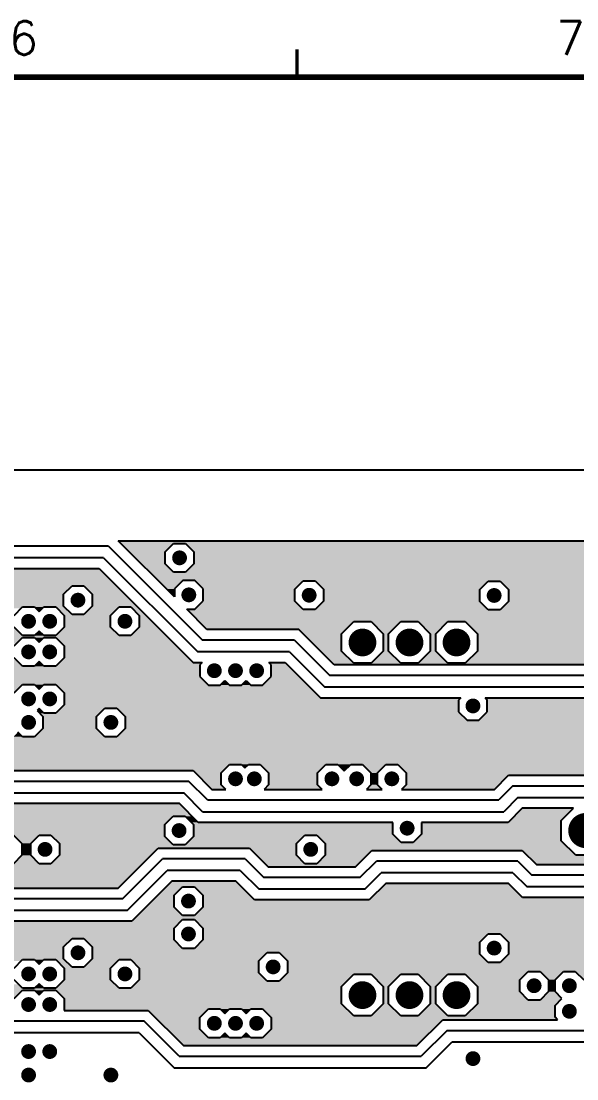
# Model space of a CAD drawing. Extents: x 295 to 953, y 10 to 290.
# Drawn here: x 759.9 to 809.4, y 195.7 to 290 of the extents above; entities that cross this region are included whole.
import ezdxf
from ezdxf.enums import TextEntityAlignment as Align

# ---------------------------------------------------------------- set-up
doc = ezdxf.new("R2010")
doc.units = 0
doc.header["$LTSCALE"] = 5
doc.header["$MEASUREMENT"] = 0
doc.layers.get('0').update_dxf_attribs({"linetype": 'CONTINUOUS', "lineweight": 25})
for name, color, linetype in [('L3-INT2_GBR', 2, 'CONTINUOUS'), ('문자', 4, 'CONTINUOUS'), ('테두리', 3, 'CONTINUOUS')]:
    doc.layers.add(name, color=color, linetype=linetype)
doc.styles.get("Standard").update_dxf_attribs({"font": 'simplex.shx'})

# ---------------------------------------------------------------- blocks, each defined once
blk = doc.blocks.new('C')
at = {"layer": '테두리'}
for points, const_width in [([(307.5, 287.5), (307.5, 285)], 0.3), ([(15, 285), (15, 15), (405, 15), (405, 285), (15, 285)], 0.5)]:
    blk.add_lwpolyline(points, dxfattribs=dict(at, const_width=const_width))
at = {"layer": '문자'}
for s, p in [('6', (283.125, 288.5)), ('7', (331.875, 288.5))]:
    blk.add_text(s, height=3, dxfattribs=at).set_placement(p, align=Align.MIDDLE)

msp = doc.modelspace()

# ---------------------------------------------------------------- linework, layer by layer
at = {"color": 7}
for points, const_width in [([(774.345, 242.162, -1), (773.685, 242.162, -1)], 0.66), ([(775.17, 238.863, -1), (774.51, 238.863, -1)], 0.66), ([(785.895, 238.829, -1), (785.235, 238.829, -1)], 0.66), ([(802.38, 238.81, -1), (801.72, 238.81, -1)], 0.66), ([(765.29, 238.391, -1), (764.63, 238.391, -1)], 0.66), ([(760.889, 236.505, -1), (760.229, 236.505, -1)], 0.66), ([(762.775, 236.505, -1), (762.115, 236.505, -1)], 0.66), ([(769.481, 236.505, -1), (768.821, 236.505, -1)], 0.66), ([(790.934, 234.619, -1), (789.697, 234.619, -1)], 1.238), ([(795.125, 234.619, -1), (793.888, 234.619, -1)], 1.238), ([(799.316, 234.619, -1), (798.079, 234.619, -1)], 1.238), ([(760.889, 233.78, -1), (760.229, 233.78, -1)], 0.66), ([(762.775, 233.78, -1), (762.115, 233.78, -1)], 0.66), ([(777.444, 232.104, -1), (776.784, 232.104, -1)], 0.66), ([(779.33, 232.104, -1), (778.67, 232.104, -1)], 0.66), ([(781.216, 232.104, -1), (780.556, 232.104, -1)], 0.66), ([(760.889, 229.589, -1), (760.229, 229.589, -1)], 0.66), ([(762.775, 229.589, -1), (762.115, 229.589, -1)], 0.66), ([(800.494, 228.961, -1), (799.834, 228.961, -1)], 0.66), ([(760.889, 227.494, -1), (760.229, 227.494, -1)], 0.66), ([(768.224, 227.494, -1), (767.564, 227.494, -1)], 0.66), ([(779.33, 222.465, -1), (778.67, 222.465, -1)], 0.66), ([(781.006, 222.465, -1), (780.346, 222.465, -1)], 0.66), ([(787.921, 222.465, -1), (787.261, 222.465, -1)], 0.66), ([(790.126, 222.465, -1), (789.466, 222.465, -1)], 0.66), ([(793.261, 222.465, -1), (792.601, 222.465, -1)], 0.66), ([(794.627, 218.064, -1), (793.967, 218.064, -1)], 0.66), ([(811.006, 217.855, -1), (809.439, 217.855, -1)], 1.567), ([(774.301, 217.855, -1), (773.641, 217.855, -1)], 0.66), ([(762.356, 216.178, -1), (761.696, 216.178, -1)], 0.66), ([(786.035, 216.178, -1), (785.375, 216.178, -1)], 0.66), ([(775.139, 211.568, -1), (774.479, 211.568, -1)], 0.66), ([(775.139, 208.635, -1), (774.479, 208.635, -1)], 0.66), ([(765.29, 206.958, -1), (764.63, 206.958, -1)], 0.66), ([(802.38, 207.377, -1), (801.72, 207.377, -1)], 0.66), ([(760.889, 205.072, -1), (760.229, 205.072, -1)], 0.66), ([(762.775, 205.072, -1), (762.115, 205.072, -1)], 0.66), ([(769.481, 205.072, -1), (768.821, 205.072, -1)], 0.66), ([(782.683, 205.701, -1), (782.023, 205.701, -1)], 0.66), ([(805.943, 204.024, -1), (805.283, 204.024, -1)], 0.66), ([(809.086, 204.024, -1), (808.426, 204.024, -1)], 0.66), ([(790.934, 203.186, -1), (789.697, 203.186, -1)], 1.238), ([(795.125, 203.186, -1), (793.888, 203.186, -1)], 1.238), ([(799.316, 203.186, -1), (798.079, 203.186, -1)], 1.238), ([(760.889, 202.348, -1), (760.229, 202.348, -1)], 0.66), ([(762.775, 202.348, -1), (762.115, 202.348, -1)], 0.66), ([(809.086, 201.742, -1), (808.426, 201.742, -1)], 0.66), ([(777.444, 200.672, -1), (776.784, 200.672, -1)], 0.66), ([(779.33, 200.672, -1), (778.67, 200.672, -1)], 0.66), ([(781.216, 200.672, -1), (780.556, 200.672, -1)], 0.66), ([(760.889, 198.157, -1), (760.229, 198.157, -1)], 0.66), ([(762.775, 198.157, -1), (762.115, 198.157, -1)], 0.66), ([(800.494, 197.528, -1), (799.834, 197.528, -1)], 0.66), ([(760.889, 196.061, -1), (760.229, 196.061, -1)], 0.66), ([(768.224, 196.061, -1), (767.564, 196.061, -1)], 0.66)]:
    msp.add_lwpolyline(points, format="xyb", close=True, dxfattribs=dict(at, const_width=const_width))
at = {"layer": 'L3-INT2_GBR', "color": 7}
for p, q in [((508.778, 250), (868.478, 250)), ((768.547, 243.689), (853.916, 243.689)), ((773.561, 238.674), (768.547, 243.689)), ((772.736, 242.692), (773.485, 243.441)), ((773.485, 243.441), (774.545, 243.441)), ((774.545, 243.441), (775.294, 242.692)), ((767.684, 243.21), (747.567, 243.21)), ((767.684, 243.21), (776.066, 234.828)), ((772.736, 241.633), (772.736, 242.692)), ((775.294, 242.692), (775.294, 241.633)), ((767.248, 242.162), (748.196, 242.162)), ((767.248, 242.162), (775.63, 233.78)), ((773.485, 240.884), (772.736, 241.633)), ((775.294, 241.633), (774.545, 240.884)), ((748.589, 241.214), (766.856, 241.214)), ((766.856, 241.214), (775.238, 232.832)), ((774.545, 240.884), (773.485, 240.884)), ((763.681, 238.92), (764.43, 239.669)), ((764.43, 239.669), (765.489, 239.669)), ((765.489, 239.669), (766.239, 238.92)), ((774.31, 240.141), (773.561, 239.392)), ((775.37, 240.141), (774.31, 240.141)), ((776.119, 239.392), (775.37, 240.141)), ((784.286, 239.359), (785.035, 240.108)), ((785.035, 240.108), (786.095, 240.108)), ((786.095, 240.108), (786.844, 239.359)), ((800.771, 239.339), (801.521, 240.088)), ((801.521, 240.088), (802.58, 240.088)), ((802.58, 240.088), (803.329, 239.339)), ((763.681, 237.861), (763.681, 238.92)), ((766.239, 238.92), (766.239, 237.861)), ((773.561, 239.392), (773.561, 238.674)), ((776.119, 238.333), (776.119, 239.392)), ((784.286, 238.3), (784.286, 239.359)), ((786.844, 239.359), (786.844, 238.3)), ((800.771, 238.28), (800.771, 239.339)), ((803.329, 239.339), (803.329, 238.28)), ((759.281, 237.034), (760.03, 237.783)), ((760.03, 237.783), (761.089, 237.783)), ((761.089, 237.783), (761.501, 237.371)), ((761.501, 237.371), (761.916, 237.783)), ((761.916, 237.783), (762.975, 237.783)), ((762.975, 237.783), (763.724, 237.034)), ((764.43, 237.112), (763.681, 237.861)), ((766.239, 237.861), (765.489, 237.112)), ((767.872, 237.034), (768.621, 237.783)), ((768.621, 237.783), (769.68, 237.783)), ((769.68, 237.783), (770.43, 237.034)), ((774.652, 237.584), (775.37, 237.584)), ((776.459, 235.777), (774.652, 237.584)), ((775.37, 237.584), (776.119, 238.333)), ((785.035, 237.551), (784.286, 238.3)), ((786.844, 238.3), (786.095, 237.551)), ((801.521, 237.531), (800.771, 238.28)), ((803.329, 238.28), (802.58, 237.531)), ((763.724, 237.034), (763.724, 235.975)), ((765.489, 237.112), (764.43, 237.112)), ((767.872, 235.975), (767.872, 237.034)), ((770.43, 237.034), (770.43, 235.975)), ((786.095, 237.551), (785.035, 237.551)), ((802.58, 237.531), (801.521, 237.531)), ((760.03, 235.226), (759.281, 235.975)), ((763.724, 235.975), (762.975, 235.226)), ((768.621, 235.226), (767.872, 235.975)), ((770.43, 235.975), (769.68, 235.226)), ((784.648, 235.777), (776.459, 235.777)), ((787.791, 232.634), (784.648, 235.777)), ((788.459, 235.388), (789.546, 236.475)), ((789.546, 236.475), (791.084, 236.475)), ((791.084, 236.475), (792.172, 235.388)), ((792.65, 235.388), (793.737, 236.475)), ((793.737, 236.475), (795.275, 236.475)), ((795.275, 236.475), (796.363, 235.388)), ((796.841, 235.388), (797.928, 236.475)), ((797.928, 236.475), (799.466, 236.475)), ((799.466, 236.475), (800.554, 235.388)), ((759.281, 234.31), (760.03, 235.059)), ((761.089, 235.226), (760.03, 235.226)), ((760.03, 235.059), (761.089, 235.059)), ((761.501, 235.638), (761.089, 235.226)), ((761.089, 235.059), (761.501, 234.647)), ((761.916, 235.226), (761.501, 235.638)), ((761.501, 234.647), (761.916, 235.059)), ((762.975, 235.226), (761.916, 235.226)), ((761.916, 235.059), (762.975, 235.059)), ((762.975, 235.059), (763.724, 234.31)), ((769.68, 235.226), (768.621, 235.226)), ((784.255, 234.828), (776.066, 234.828)), ((784.255, 234.828), (787.398, 231.685)), ((788.459, 233.85), (788.459, 235.388)), ((792.172, 235.388), (792.172, 233.85)), ((792.65, 233.85), (792.65, 235.388)), ((796.363, 235.388), (796.363, 233.85)), ((796.841, 233.85), (796.841, 235.388)), ((800.554, 235.388), (800.554, 233.85)), ((763.724, 234.31), (763.724, 233.251)), ((789.546, 232.762), (788.459, 233.85)), ((792.172, 233.85), (791.084, 232.762)), ((793.737, 232.762), (792.65, 233.85)), ((796.363, 233.85), (795.275, 232.762)), ((797.928, 232.762), (796.841, 233.85)), ((800.554, 233.85), (799.466, 232.762)), ((760.03, 232.502), (759.281, 233.251)), ((761.501, 232.914), (761.089, 232.502)), ((761.916, 232.502), (761.501, 232.914)), ((763.724, 233.251), (762.975, 232.502)), ((783.819, 233.78), (775.63, 233.78)), ((783.819, 233.78), (786.963, 230.637)), ((761.089, 232.502), (760.03, 232.502)), ((762.975, 232.502), (761.916, 232.502)), ((775.238, 232.832), (776.033, 232.832)), ((776.033, 232.832), (775.835, 232.634)), ((775.835, 232.634), (775.835, 231.574)), ((781.966, 232.832), (783.427, 232.832)), ((782.164, 232.634), (781.966, 232.832)), ((782.164, 231.574), (782.164, 232.634)), ((783.427, 232.832), (786.57, 229.689)), ((830.318, 232.634), (787.791, 232.634)), ((791.084, 232.762), (789.546, 232.762)), ((795.275, 232.762), (793.737, 232.762)), ((799.466, 232.762), (797.928, 232.762)), ((775.835, 231.574), (776.584, 230.825)), ((777.643, 230.825), (778.056, 231.238)), ((778.056, 231.238), (778.47, 230.825)), ((779.529, 230.825), (779.942, 231.238)), ((779.942, 231.238), (780.356, 230.825)), ((781.415, 230.825), (782.164, 231.574)), ((830.968, 231.685), (787.398, 231.685)), ((759.281, 230.119), (760.03, 230.868)), ((760.03, 230.868), (761.089, 230.868)), ((761.089, 230.868), (761.501, 230.456)), ((761.501, 230.456), (761.916, 230.868)), ((761.916, 230.868), (762.975, 230.868)), ((762.975, 230.868), (763.724, 230.119)), ((763.724, 230.119), (763.724, 229.06)), ((776.584, 230.825), (777.643, 230.825)), ((778.47, 230.825), (779.529, 230.825)), ((780.356, 230.825), (781.415, 230.825)), ((831.178, 230.637), (786.963, 230.637)), ((786.57, 229.689), (799.084, 229.689)), ((799.084, 229.689), (798.886, 229.49)), ((798.886, 229.49), (798.886, 228.431)), ((801.245, 229.689), (830.318, 229.689)), ((801.443, 229.49), (801.245, 229.689)), ((801.443, 228.431), (801.443, 229.49)), ((761.501, 228.723), (761.32, 228.542)), ((761.32, 228.542), (761.838, 228.024)), ((761.916, 228.311), (761.501, 228.723)), ((762.975, 228.311), (761.916, 228.311)), ((763.724, 229.06), (762.975, 228.311)), ((766.615, 228.024), (767.364, 228.773)), ((767.364, 228.773), (768.423, 228.773)), ((768.423, 228.773), (769.172, 228.024)), ((798.886, 228.431), (799.635, 227.682)), ((800.694, 227.682), (801.443, 228.431)), ((761.838, 228.024), (761.838, 226.964)), ((766.615, 226.964), (766.615, 228.024)), ((769.172, 228.024), (769.172, 226.964)), ((799.635, 227.682), (800.694, 227.682)), ((760.03, 226.215), (759.616, 226.628)), ((761.838, 226.964), (761.089, 226.215)), ((767.364, 226.215), (766.615, 226.964)), ((769.172, 226.964), (768.423, 226.215)), ((761.089, 226.215), (760.03, 226.215)), ((768.423, 226.215), (767.364, 226.215)), ((777.721, 222.994), (778.47, 223.744)), ((778.47, 223.744), (779.529, 223.744)), ((779.529, 223.744), (779.838, 223.435)), ((779.838, 223.435), (780.146, 223.744)), ((780.146, 223.744), (781.206, 223.744)), ((781.206, 223.744), (781.955, 222.994)), ((786.313, 222.994), (787.062, 223.744)), ((787.062, 223.744), (788.121, 223.744)), ((788.121, 223.744), (788.693, 223.171)), ((788.693, 223.171), (789.266, 223.744)), ((789.266, 223.744), (790.325, 223.744)), ((790.325, 223.744), (791.074, 222.994)), ((791.652, 222.994), (792.401, 223.744)), ((792.401, 223.744), (793.46, 223.744)), ((793.46, 223.744), (794.209, 222.994)), ((733.714, 223.204), (775.218, 223.204)), ((775.218, 223.204), (776.894, 221.528)), ((777.721, 221.935), (777.721, 222.994)), ((781.955, 222.994), (781.955, 221.935)), ((786.313, 221.935), (786.313, 222.994)), ((791.074, 222.994), (791.074, 221.935)), ((791.652, 221.935), (791.652, 222.994)), ((794.209, 222.994), (794.209, 221.935)), ((802.077, 221.528), (803.334, 222.785)), ((803.334, 222.785), (823.403, 222.785)), ((727.467, 222.255), (774.825, 222.255)), ((776.502, 220.579), (774.825, 222.255)), ((778.129, 221.528), (777.721, 221.935)), ((781.955, 221.935), (781.547, 221.528)), ((786.72, 221.528), (786.313, 221.935)), ((791.074, 221.935), (790.667, 221.528)), ((792.059, 221.528), (791.652, 221.935)), ((794.209, 221.935), (793.802, 221.528)), ((803.727, 221.836), (802.469, 220.579)), ((803.727, 221.836), (824.263, 221.836)), ((727.031, 221.208), (774.39, 221.208)), ((776.066, 219.531), (774.39, 221.208)), ((776.894, 221.528), (778.129, 221.528)), ((781.547, 221.528), (786.72, 221.528)), ((790.667, 221.528), (792.059, 221.528)), ((793.802, 221.528), (802.077, 221.528)), ((804.162, 220.788), (802.905, 219.531)), ((804.162, 220.788), (824.053, 220.788)), ((773.997, 220.259), (757.018, 220.259)), ((775.673, 218.582), (773.997, 220.259)), ((776.502, 220.579), (802.469, 220.579)), ((804.555, 219.84), (803.298, 218.582)), ((809.116, 219.84), (804.555, 219.84)), ((808.036, 218.761), (809.116, 219.84)), ((772.692, 218.384), (773.441, 219.133)), ((773.441, 219.133), (774.5, 219.133)), ((774.5, 219.133), (775.249, 218.384)), ((776.066, 219.531), (802.905, 219.531)), ((808.036, 216.949), (808.036, 218.761)), ((772.692, 217.325), (772.692, 218.384)), ((775.249, 218.384), (775.249, 217.325)), ((793.018, 218.582), (775.673, 218.582)), ((793.018, 217.535), (793.018, 218.582)), ((795.576, 218.582), (795.576, 217.535)), ((803.298, 218.582), (795.576, 218.582)), ((759.203, 217.457), (759.952, 216.708)), ((760.747, 216.708), (761.496, 217.457)), ((761.496, 217.457), (762.556, 217.457)), ((762.556, 217.457), (763.305, 216.708)), ((773.441, 216.576), (772.692, 217.325)), ((775.249, 217.325), (774.5, 216.576)), ((784.427, 216.708), (785.176, 217.457)), ((785.176, 217.457), (786.235, 217.457)), ((786.235, 217.457), (786.984, 216.708)), ((793.767, 216.786), (793.018, 217.535)), ((795.576, 217.535), (794.826, 216.786)), ((809.317, 215.668), (808.036, 216.949)), ((759.952, 216.708), (759.952, 215.649)), ((760.747, 215.649), (760.747, 216.708)), ((763.305, 216.708), (763.305, 215.649)), ((768.532, 212.726), (772.094, 216.289)), ((772.094, 216.289), (780.247, 216.289)), ((774.5, 216.576), (773.441, 216.576)), ((780.247, 216.289), (781.924, 214.612)), ((784.427, 215.649), (784.427, 216.708)), ((786.984, 216.708), (786.984, 215.649)), ((789.697, 214.612), (791.164, 216.079)), ((791.164, 216.079), (804.555, 216.079)), ((794.826, 216.786), (793.767, 216.786)), ((804.555, 216.079), (805.812, 214.822)), ((759.952, 215.649), (759.203, 214.9)), ((761.496, 214.9), (760.747, 215.649)), ((763.305, 215.649), (762.556, 214.9)), ((768.925, 211.778), (772.487, 215.34)), ((779.854, 215.34), (772.487, 215.34)), ((779.854, 215.34), (781.531, 213.664)), ((785.176, 214.9), (784.427, 215.649)), ((786.984, 215.649), (786.235, 214.9)), ((790.089, 213.664), (791.556, 215.131)), ((804.162, 215.131), (791.556, 215.131)), ((804.162, 215.131), (805.42, 213.873)), ((811.129, 215.668), (809.317, 215.668)), ((762.556, 214.9), (761.496, 214.9)), ((769.36, 210.73), (772.923, 214.292)), ((779.419, 214.292), (772.923, 214.292)), ((779.419, 214.292), (781.095, 212.616)), ((781.924, 214.612), (789.697, 214.612)), ((786.235, 214.9), (785.176, 214.9)), ((790.525, 212.616), (791.992, 214.083)), ((803.727, 214.083), (791.992, 214.083)), ((803.727, 214.083), (804.984, 212.825)), ((805.812, 214.822), (837.233, 214.822)), ((773.315, 213.344), (769.753, 209.781)), ((779.026, 213.344), (773.315, 213.344)), ((780.702, 211.667), (779.026, 213.344)), ((790.089, 213.664), (781.531, 213.664)), ((792.385, 213.134), (790.918, 211.667)), ((803.334, 213.134), (792.385, 213.134)), ((804.591, 211.877), (803.334, 213.134)), ((837.883, 213.873), (805.42, 213.873)), ((740.045, 212.726), (768.532, 212.726)), ((773.53, 212.098), (774.279, 212.847)), ((774.279, 212.847), (775.338, 212.847)), ((775.338, 212.847), (776.087, 212.098)), ((790.525, 212.616), (781.095, 212.616)), ((837.883, 212.825), (804.984, 212.825)), ((768.925, 211.778), (707.317, 211.778)), ((773.53, 211.039), (773.53, 212.098)), ((776.087, 212.098), (776.087, 211.039)), ((790.918, 211.667), (780.702, 211.667)), ((837.233, 211.877), (804.591, 211.877)), ((769.36, 210.73), (707.753, 210.73)), ((774.279, 210.289), (773.53, 211.039)), ((775.338, 210.289), (774.279, 210.289)), ((776.087, 211.039), (775.338, 210.289)), ((769.753, 209.781), (708.145, 209.781)), ((773.53, 209.164), (774.279, 209.913)), ((774.279, 209.913), (775.338, 209.913)), ((775.338, 209.913), (776.087, 209.164)), ((773.53, 208.105), (773.53, 209.164)), ((776.087, 209.164), (776.087, 208.105)), ((800.771, 207.907), (801.521, 208.656)), ((801.521, 208.656), (802.58, 208.656)), ((802.58, 208.656), (803.329, 207.907)), ((763.681, 207.488), (764.43, 208.237)), ((763.681, 206.428), (763.681, 207.488)), ((764.43, 208.237), (765.489, 208.237)), ((765.489, 208.237), (766.239, 207.488)), ((766.239, 207.488), (766.239, 206.428)), ((774.279, 207.356), (773.53, 208.105)), ((776.087, 208.105), (775.338, 207.356)), ((800.771, 206.848), (800.771, 207.907)), ((803.329, 207.907), (803.329, 206.848)), ((775.338, 207.356), (774.279, 207.356)), ((781.074, 206.23), (781.823, 206.98)), ((781.823, 206.98), (782.882, 206.98)), ((782.882, 206.98), (783.631, 206.23)), ((801.521, 206.098), (800.771, 206.848)), ((803.329, 206.848), (802.58, 206.098)), ((759.281, 205.602), (760.03, 206.351)), ((760.03, 206.351), (761.089, 206.351)), ((761.089, 206.351), (761.501, 205.938)), ((761.501, 205.938), (761.916, 206.351)), ((761.916, 206.351), (762.975, 206.351)), ((762.975, 206.351), (763.724, 205.602)), ((764.43, 205.679), (763.681, 206.428)), ((763.724, 205.602), (763.724, 204.542)), ((765.489, 205.679), (764.43, 205.679)), ((766.239, 206.428), (765.489, 205.679)), ((767.872, 205.602), (768.621, 206.351)), ((767.872, 204.542), (767.872, 205.602)), ((768.621, 206.351), (769.68, 206.351)), ((769.68, 206.351), (770.43, 205.602)), ((770.43, 205.602), (770.43, 204.542)), ((781.074, 205.171), (781.074, 206.23)), ((783.631, 206.23), (783.631, 205.171)), ((802.58, 206.098), (801.521, 206.098)), ((781.823, 204.422), (781.074, 205.171)), ((783.631, 205.171), (782.882, 204.422)), ((788.459, 203.955), (789.546, 205.042)), ((789.546, 205.042), (791.084, 205.042)), ((791.084, 205.042), (792.172, 203.955)), ((792.65, 203.955), (793.737, 205.042)), ((793.737, 205.042), (795.275, 205.042)), ((795.275, 205.042), (796.363, 203.955)), ((796.841, 203.955), (797.928, 205.042)), ((797.928, 205.042), (799.466, 205.042)), ((799.466, 205.042), (800.554, 203.955)), ((804.334, 204.554), (805.083, 205.303)), ((805.083, 205.303), (806.142, 205.303)), ((806.142, 205.303), (806.891, 204.554)), ((807.477, 204.554), (808.226, 205.303)), ((808.226, 205.303), (809.285, 205.303)), ((809.285, 205.303), (810.035, 204.554)), ((760.03, 203.793), (759.281, 204.542)), ((761.089, 203.793), (760.03, 203.793)), ((761.501, 204.206), (761.089, 203.793)), ((761.916, 203.793), (761.501, 204.206)), ((762.975, 203.793), (761.916, 203.793)), ((763.724, 204.542), (762.975, 203.793)), ((768.621, 203.793), (767.872, 204.542)), ((769.68, 203.793), (768.621, 203.793)), ((770.43, 204.542), (769.68, 203.793)), ((782.882, 204.422), (781.823, 204.422)), ((788.459, 202.417), (788.459, 203.955)), ((792.172, 203.955), (792.172, 202.417)), ((792.65, 202.417), (792.65, 203.955)), ((796.363, 203.955), (796.363, 202.417)), ((796.841, 202.417), (796.841, 203.955)), ((800.554, 203.955), (800.554, 202.417)), ((804.334, 203.495), (804.334, 204.554)), ((806.891, 204.554), (806.891, 203.495)), ((807.477, 203.495), (807.477, 204.554)), ((759.281, 202.878), (760.03, 203.627)), ((760.03, 203.627), (761.089, 203.627)), ((761.089, 203.627), (761.501, 203.214)), ((761.501, 203.214), (761.916, 203.627)), ((761.916, 203.627), (762.975, 203.627)), ((762.975, 203.627), (763.724, 202.878)), ((763.724, 202.878), (763.724, 201.83)), ((805.083, 202.746), (804.334, 203.495)), ((806.142, 202.746), (805.083, 202.746)), ((806.891, 203.495), (806.142, 202.746)), ((808.088, 202.884), (807.477, 203.495)), ((807.477, 202.272), (808.088, 202.884)), ((763.724, 201.83), (771.22, 201.83)), ((771.22, 201.83), (774.363, 198.687)), ((775.835, 201.201), (776.584, 201.95)), ((776.584, 201.95), (777.643, 201.95)), ((777.643, 201.95), (778.056, 201.538)), ((778.056, 201.538), (778.47, 201.95)), ((778.47, 201.95), (779.529, 201.95)), ((779.529, 201.95), (779.942, 201.538)), ((779.942, 201.538), (780.356, 201.95)), ((780.356, 201.95), (781.415, 201.95)), ((781.415, 201.95), (782.164, 201.201)), ((789.546, 201.33), (788.459, 202.417)), ((792.172, 202.417), (791.084, 201.33)), ((793.737, 201.33), (792.65, 202.417)), ((796.363, 202.417), (795.275, 201.33)), ((797.928, 201.33), (796.841, 202.417)), ((800.554, 202.417), (799.466, 201.33)), ((807.477, 201.213), (807.477, 202.272)), ((756.578, 200.881), (770.827, 200.881)), ((773.971, 197.738), (770.827, 200.881)), ((775.835, 200.142), (775.835, 201.201)), ((782.164, 201.201), (782.164, 200.142)), ((791.084, 201.33), (789.546, 201.33)), ((795.275, 201.33), (793.737, 201.33)), ((795.161, 198.687), (797.467, 200.992)), ((797.467, 200.992), (807.698, 200.992)), ((799.466, 201.33), (797.928, 201.33)), ((807.698, 200.992), (807.477, 201.213)), ((776.584, 199.393), (775.835, 200.142)), ((782.164, 200.142), (781.415, 199.393)), ((797.859, 200.043), (795.554, 197.738)), ((797.859, 200.043), (839.718, 200.043)), ((770.408, 199.833), (756.159, 199.833)), ((770.408, 199.833), (773.551, 196.69)), ((777.643, 199.393), (776.584, 199.393)), ((778.056, 199.805), (777.643, 199.393)), ((778.47, 199.393), (778.056, 199.805)), ((779.529, 199.393), (778.47, 199.393)), ((779.942, 199.805), (779.529, 199.393)), ((780.356, 199.393), (779.942, 199.805)), ((781.415, 199.393), (780.356, 199.393)), ((795.973, 196.69), (798.278, 198.995)), ((839.273, 198.995), (798.278, 198.995)), ((774.363, 198.687), (795.161, 198.687)), ((773.971, 197.738), (795.554, 197.738)), ((795.973, 196.69), (773.551, 196.69))]:
    msp.add_line(p, q, dxfattribs=at)
for points in [[(853.916, 243.441), (853.916, 243.689), (768.794, 243.441), (768.547, 243.689)], [(853.916, 243.689), (853.916, 243.689), (768.547, 243.689), (773.485, 243.689)], [(772.736, 242.692), (773.485, 243.441), (769.544, 242.692), (768.794, 243.441)], [(853.916, 243.441), (853.916, 243.441), (774.545, 243.441), (773.485, 243.441)], [(853.916, 242.692), (853.916, 243.441), (775.294, 242.692), (774.545, 243.441)], [(772.736, 241.633), (772.736, 242.692), (770.603, 241.633), (769.544, 242.692)], [(853.916, 241.633), (853.916, 242.692), (775.294, 241.633), (775.294, 242.692)], [(773.485, 240.884), (772.736, 241.633), (771.352, 240.884), (770.603, 241.633)], [(853.916, 240.884), (853.916, 241.633), (774.545, 240.884), (775.294, 241.633)], [(767.928, 240.141), (767.364, 240.706), (747.516, 240.141), (748.08, 240.706)], [(767.364, 240.706), (766.856, 241.214), (748.08, 240.706), (748.589, 241.214)], [(766.856, 241.214), (766.856, 241.214), (764.43, 241.214), (766.856, 241.214)], [(853.916, 240.141), (853.916, 240.884), (772.095, 240.141), (771.352, 240.884)], [(767.928, 240.141), (767.928, 240.141), (750.62, 240.141), (749.56, 240.141)], [(768.4, 239.669), (767.928, 240.141), (751.092, 239.669), (750.62, 240.141)], [(764.221, 239.46), (764.43, 239.669), (751.301, 239.46), (751.092, 239.669)], [(768.4, 239.669), (768.4, 239.669), (765.489, 239.669), (764.43, 239.669)], [(768.621, 239.448), (768.4, 239.669), (765.711, 239.448), (765.489, 239.669)], [(773.561, 239.392), (774.31, 240.141), (772.844, 239.392), (772.095, 240.141)], [(853.916, 240.141), (853.916, 240.141), (775.37, 240.141), (774.31, 240.141)], [(853.916, 240.108), (853.916, 240.141), (775.403, 240.108), (775.37, 240.141)], [(784.319, 239.392), (785.035, 240.108), (776.119, 239.392), (775.403, 240.108)], [(853.916, 240.108), (853.916, 240.108), (786.095, 240.108), (785.035, 240.108)], [(853.916, 240.088), (853.916, 240.108), (786.115, 240.088), (786.095, 240.108)], [(800.791, 239.359), (801.521, 240.088), (786.844, 239.359), (786.115, 240.088)], [(853.916, 240.088), (853.916, 240.088), (802.58, 240.088), (801.521, 240.088)], [(853.916, 239.339), (853.916, 240.088), (803.329, 239.339), (802.58, 240.088)], [(764.221, 239.46), (764.221, 239.46), (754.383, 239.46), (753.324, 239.46)], [(763.681, 238.92), (764.221, 239.46), (754.923, 238.92), (754.383, 239.46)], [(763.681, 238.711), (763.681, 238.92), (755.132, 238.711), (754.923, 238.92)], [(763.681, 237.861), (763.681, 238.711), (755.132, 237.861), (755.132, 238.711)], [(769.149, 238.92), (768.621, 239.448), (766.239, 238.92), (765.711, 239.448)], [(770.208, 237.861), (769.149, 238.92), (766.239, 237.861), (766.239, 238.92)], [(773.561, 238.674), (773.561, 239.392), (773.561, 238.674), (772.844, 239.392)], [(784.286, 239.359), (784.319, 239.392), (776.119, 239.359), (776.119, 239.392)], [(784.286, 238.333), (784.286, 239.359), (776.119, 238.333), (776.119, 239.359)], [(800.771, 239.339), (800.791, 239.359), (786.844, 239.339), (786.844, 239.359)], [(800.771, 238.3), (800.771, 239.339), (786.844, 238.3), (786.844, 239.339)], [(853.916, 238.28), (853.916, 239.339), (803.329, 238.28), (803.329, 239.339)], [(763.759, 237.783), (763.681, 237.861), (755.132, 237.783), (755.132, 237.861)], [(759.898, 237.651), (760.03, 237.783), (755.132, 237.651), (755.132, 237.783)], [(761.916, 237.783), (761.916, 237.783), (761.089, 237.783), (760.03, 237.783)], [(761.501, 237.371), (761.916, 237.783), (761.501, 237.371), (761.089, 237.783)], [(763.759, 237.783), (763.759, 237.783), (762.975, 237.783), (761.916, 237.783)], [(764.43, 237.112), (763.759, 237.783), (763.646, 237.112), (762.975, 237.783)], [(767.95, 237.112), (768.621, 237.783), (765.489, 237.112), (766.161, 237.783)], [(770.286, 237.783), (770.208, 237.861), (766.161, 237.783), (766.239, 237.861)], [(770.286, 237.783), (770.286, 237.783), (769.68, 237.783), (768.621, 237.783)], [(771.035, 237.034), (770.286, 237.783), (770.43, 237.034), (769.68, 237.783)], [(785.035, 237.551), (785.002, 237.584), (774.685, 237.551), (774.652, 237.584)], [(785.002, 237.584), (785.002, 237.584), (774.652, 237.584), (775.37, 237.584)], [(785.002, 237.584), (784.286, 238.3), (775.37, 237.584), (776.086, 238.3)], [(784.286, 238.3), (784.286, 238.333), (776.086, 238.3), (776.119, 238.333)], [(801.501, 237.551), (800.771, 238.28), (786.095, 237.551), (786.824, 238.28)], [(800.771, 238.28), (800.771, 238.3), (786.824, 238.28), (786.844, 238.3)], [(853.916, 237.531), (853.916, 238.28), (802.58, 237.531), (803.329, 238.28)], [(767.872, 237.034), (767.95, 237.112), (763.724, 237.034), (763.646, 237.112)], [(767.872, 235.975), (767.872, 237.034), (763.724, 235.975), (763.724, 237.034)], [(772.094, 235.975), (771.035, 237.034), (770.43, 235.975), (770.43, 237.034)], [(801.521, 237.531), (801.501, 237.551), (774.705, 237.531), (774.685, 237.551)], [(853.916, 236.475), (853.916, 237.531), (775.761, 236.475), (774.705, 237.531)], [(760.03, 235.226), (759.281, 235.975), (746.63, 235.226), (747.379, 235.975)], [(768.621, 235.226), (767.872, 235.975), (762.975, 235.226), (763.724, 235.975)], [(772.844, 235.226), (772.094, 235.975), (769.68, 235.226), (770.43, 235.975)], [(788.849, 235.777), (789.546, 236.475), (776.459, 235.777), (775.761, 236.475)], [(788.849, 235.777), (788.849, 235.777), (784.648, 235.777), (776.459, 235.777)], [(788.459, 235.388), (788.849, 235.777), (785.037, 235.388), (784.648, 235.777)], [(793.737, 236.475), (793.737, 236.475), (791.084, 236.475), (789.546, 236.475)], [(792.65, 235.388), (793.737, 236.475), (792.172, 235.388), (791.084, 236.475)], [(797.928, 236.475), (797.928, 236.475), (795.275, 236.475), (793.737, 236.475)], [(796.841, 235.388), (797.928, 236.475), (796.363, 235.388), (795.275, 236.475)], [(853.916, 236.475), (853.916, 236.475), (799.466, 236.475), (797.928, 236.475)], [(853.916, 235.388), (853.916, 236.475), (800.554, 235.388), (799.466, 236.475)], [(773.01, 235.059), (772.844, 235.226), (722.322, 235.059), (722.156, 235.226)], [(759.49, 234.52), (760.03, 235.059), (722.862, 234.52), (722.322, 235.059)], [(760.03, 235.226), (760.03, 235.226), (745.571, 235.226), (746.63, 235.226)], [(772.844, 235.226), (772.844, 235.226), (760.03, 235.226), (761.089, 235.226)], [(761.916, 235.059), (761.916, 235.059), (761.089, 235.059), (760.03, 235.059)], [(761.916, 235.226), (761.501, 235.638), (761.089, 235.226), (761.501, 235.638)], [(761.501, 234.647), (761.916, 235.059), (761.501, 234.647), (761.089, 235.059)], [(773.01, 235.059), (773.01, 235.059), (762.975, 235.059), (761.916, 235.059)], [(773.759, 234.31), (773.01, 235.059), (763.724, 234.31), (762.975, 235.059)], [(788.459, 233.85), (788.459, 235.388), (786.575, 233.85), (785.037, 235.388)], [(792.65, 233.85), (792.65, 235.388), (792.172, 233.85), (792.172, 235.388)], [(796.841, 233.85), (796.841, 235.388), (796.363, 233.85), (796.363, 235.388)], [(853.916, 233.85), (853.916, 235.388), (800.554, 233.85), (800.554, 235.388)], [(774.819, 233.251), (773.759, 234.31), (763.724, 233.251), (763.724, 234.31)], [(789.546, 232.762), (788.459, 233.85), (787.662, 232.762), (786.575, 233.85)], [(793.737, 232.762), (792.65, 233.85), (791.084, 232.762), (792.172, 233.85)], [(797.928, 232.762), (796.841, 233.85), (795.275, 232.762), (796.363, 233.85)], [(853.916, 233.592), (853.916, 233.85), (800.296, 233.592), (800.554, 233.85)], [(760.03, 232.502), (759.479, 233.053), (731.034, 232.502), (731.034, 233.053)], [(761.916, 232.502), (761.501, 232.914), (761.089, 232.502), (761.501, 232.914)], [(775.238, 232.832), (774.819, 233.251), (763.305, 232.832), (763.724, 233.251)], [(830.318, 232.843), (831.067, 233.592), (799.547, 232.843), (800.296, 233.592)], [(775.835, 232.335), (775.835, 232.502), (731.034, 232.335), (731.034, 232.502)], [(775.835, 232.335), (775.835, 232.335), (746.63, 232.335), (745.571, 232.335)], [(775.835, 231.586), (775.835, 232.335), (747.379, 231.586), (746.63, 232.335)], [(775.835, 232.502), (775.835, 232.502), (760.03, 232.502), (761.089, 232.502)], [(775.835, 232.502), (775.835, 232.634), (762.975, 232.502), (763.107, 232.634)], [(775.835, 232.634), (776.033, 232.832), (763.107, 232.634), (763.305, 232.832)], [(783.625, 232.634), (783.427, 232.832), (782.164, 232.634), (781.966, 232.832)], [(783.427, 232.832), (783.427, 232.832), (781.966, 232.832), (783.427, 232.832)], [(784.684, 231.574), (783.625, 232.634), (782.164, 231.574), (782.164, 232.634)], [(830.318, 232.634), (830.318, 232.762), (787.791, 232.634), (787.662, 232.762)], [(830.318, 232.762), (830.318, 232.843), (799.466, 232.762), (799.547, 232.843)], [(775.835, 231.574), (775.835, 231.586), (747.379, 231.574), (747.379, 231.586)], [(776.541, 230.868), (775.835, 231.574), (747.379, 230.868), (747.379, 231.574)], [(778.47, 230.825), (778.056, 231.238), (777.643, 230.825), (778.056, 231.238)], [(780.356, 230.825), (779.942, 231.238), (779.529, 230.825), (779.942, 231.238)], [(785.433, 230.825), (784.684, 231.574), (781.415, 230.825), (782.164, 231.574)], [(760.03, 230.868), (760.03, 230.868), (754.174, 230.868), (753.115, 230.868)], [(759.281, 230.119), (760.03, 230.868), (754.923, 230.119), (754.174, 230.868)], [(761.916, 230.868), (761.916, 230.868), (761.089, 230.868), (760.03, 230.868)], [(761.501, 230.456), (761.916, 230.868), (761.501, 230.456), (761.089, 230.868)], [(776.541, 230.868), (776.541, 230.868), (762.975, 230.868), (761.916, 230.868)], [(776.584, 230.825), (776.541, 230.868), (763.018, 230.825), (762.975, 230.868)], [(786.139, 230.119), (785.433, 230.825), (763.724, 230.119), (763.018, 230.825)], [(786.57, 229.689), (786.139, 230.119), (763.724, 229.689), (763.724, 230.119)], [(798.886, 229.49), (799.083, 229.689), (763.724, 229.49), (763.724, 229.689)], [(798.886, 229.06), (798.886, 229.49), (763.724, 229.06), (763.724, 229.49)], [(830.318, 229.688), (830.318, 229.689), (801.245, 229.688), (830.318, 229.689)], [(830.516, 229.49), (830.318, 229.688), (801.443, 229.49), (801.245, 229.688)], [(831.067, 228.939), (830.516, 229.49), (801.443, 228.939), (801.443, 229.49)], [(761.684, 228.542), (761.501, 228.723), (761.32, 228.542), (761.501, 228.723)], [(761.916, 228.311), (761.684, 228.542), (761.551, 228.311), (761.32, 228.542)], [(766.615, 228.024), (766.902, 228.311), (761.838, 228.024), (761.551, 228.311)], [(766.902, 228.311), (767.364, 228.773), (762.975, 228.311), (763.437, 228.773)], [(798.886, 228.773), (798.886, 229.06), (763.437, 228.773), (763.724, 229.06)], [(798.886, 228.773), (798.886, 228.773), (768.423, 228.773), (767.364, 228.773)], [(798.886, 228.431), (798.886, 228.773), (768.765, 228.431), (768.423, 228.773)], [(799.293, 228.024), (798.886, 228.431), (769.172, 228.024), (768.765, 228.431)], [(860.929, 227.682), (860.929, 228.431), (800.694, 227.682), (801.443, 228.431)], [(860.929, 228.431), (860.929, 228.939), (801.443, 228.431), (801.443, 228.939)], [(766.615, 226.964), (766.615, 228.024), (761.838, 226.964), (761.838, 228.024)], [(799.635, 227.682), (799.293, 228.024), (769.172, 227.682), (769.172, 228.024)], [(860.929, 227.131), (860.929, 227.682), (769.172, 227.131), (769.172, 227.682)], [(760.03, 226.215), (759.615, 226.628), (759.203, 226.215), (759.615, 226.628)], [(767.364, 226.215), (766.615, 226.964), (761.089, 226.215), (761.838, 226.964)], [(844.807, 226.215), (845.556, 226.964), (768.423, 226.215), (769.172, 226.964)], [(845.556, 226.964), (845.722, 227.131), (769.172, 226.964), (769.172, 227.131)], [(844.635, 224.958), (844.635, 225.707), (747.678, 224.958), (748.427, 225.707)], [(844.635, 226.044), (844.807, 226.215), (748.427, 226.044), (748.427, 226.215)], [(844.635, 225.707), (844.635, 226.044), (748.427, 225.707), (748.427, 226.044)], [(844.635, 224.671), (844.635, 224.958), (734.121, 224.671), (733.834, 224.958)], [(844.635, 224.506), (844.635, 224.671), (734.121, 224.506), (734.121, 224.671)], [(845.397, 223.744), (844.635, 224.506), (734.121, 223.744), (734.121, 224.506)], [(777.93, 223.204), (778.338, 223.612), (733.714, 223.204), (734.121, 223.612)], [(778.338, 223.612), (778.47, 223.744), (734.121, 223.612), (734.121, 223.744)], [(780.146, 223.744), (780.146, 223.744), (779.529, 223.744), (778.47, 223.744)], [(779.838, 223.435), (780.146, 223.744), (779.838, 223.435), (779.529, 223.744)], [(787.062, 223.744), (787.062, 223.744), (781.206, 223.744), (780.146, 223.744)], [(786.313, 222.994), (787.062, 223.744), (781.955, 222.994), (781.206, 223.744)], [(789.266, 223.744), (789.266, 223.744), (788.121, 223.744), (787.062, 223.744)], [(788.693, 223.171), (789.266, 223.744), (788.693, 223.171), (788.121, 223.744)], [(792.401, 223.744), (792.401, 223.744), (790.325, 223.744), (789.266, 223.744)], [(791.652, 222.994), (792.401, 223.744), (791.074, 222.994), (790.325, 223.744)], [(845.397, 223.744), (845.397, 223.744), (793.46, 223.744), (792.401, 223.744)], [(845.607, 223.534), (845.397, 223.744), (793.67, 223.534), (793.46, 223.744)], [(823.612, 222.994), (824.152, 223.534), (794.209, 222.994), (793.67, 223.534)], [(777.93, 223.204), (777.93, 223.204), (775.218, 223.204), (733.714, 223.204)], [(777.721, 222.994), (777.93, 223.204), (775.427, 222.994), (775.218, 223.204)], [(777.721, 221.935), (777.721, 222.994), (776.487, 221.935), (775.427, 222.994)], [(786.313, 221.935), (786.313, 222.994), (781.955, 221.935), (781.955, 222.994)], [(791.652, 221.935), (791.652, 222.994), (791.074, 221.935), (791.074, 222.994)], [(823.403, 222.785), (823.612, 222.994), (794.209, 222.785), (794.209, 222.994)], [(802.484, 221.935), (803.334, 222.785), (794.209, 221.935), (794.209, 222.785)], [(778.128, 221.528), (777.721, 221.935), (776.894, 221.528), (776.487, 221.935)], [(786.72, 221.528), (786.313, 221.935), (781.547, 221.528), (781.955, 221.935)], [(792.059, 221.528), (791.652, 221.935), (790.667, 221.528), (791.074, 221.935)], [(802.077, 221.528), (802.484, 221.935), (793.802, 221.528), (794.209, 221.935)], [(775.045, 219.211), (773.997, 220.259), (757.018, 219.211), (757.018, 220.259)], [(773.997, 220.259), (773.997, 220.259), (757.018, 220.259), (758.144, 220.259)], [(773.997, 220.259), (773.997, 220.259), (773.441, 220.259), (773.997, 220.259)], [(808.036, 218.761), (809.115, 219.84), (803.476, 218.761), (804.555, 219.84)], [(809.115, 219.84), (809.115, 219.84), (804.555, 219.84), (809.115, 219.84)], [(772.769, 218.462), (773.441, 219.133), (756.269, 218.462), (756.941, 219.133)], [(775.122, 219.133), (775.045, 219.211), (756.941, 219.133), (757.018, 219.211)], [(775.122, 219.133), (775.122, 219.133), (774.5, 219.133), (773.441, 219.133)], [(775.673, 218.582), (775.122, 219.133), (775.051, 218.582), (774.5, 219.133)], [(808.036, 218.582), (808.036, 218.761), (803.298, 218.582), (803.476, 218.761)], [(772.692, 218.384), (772.769, 218.462), (722.862, 218.384), (722.862, 218.462)], [(772.692, 217.744), (772.692, 218.384), (722.862, 217.744), (722.862, 218.384)], [(793.018, 218.384), (793.018, 218.582), (775.249, 218.384), (775.051, 218.582)], [(793.018, 217.535), (793.018, 218.384), (775.249, 217.535), (775.249, 218.384)], [(793.018, 218.582), (793.018, 218.582), (785.176, 218.582), (793.018, 218.582)], [(808.036, 217.535), (808.036, 218.582), (795.576, 217.535), (795.576, 218.582)], [(808.036, 218.582), (808.036, 218.582), (795.576, 218.582), (803.298, 218.582)], [(772.692, 217.457), (772.692, 217.744), (722.575, 217.457), (722.862, 217.744)], [(761.496, 217.457), (761.496, 217.457), (759.203, 217.457), (758.144, 217.457)], [(760.747, 216.708), (761.496, 217.457), (759.952, 216.708), (759.203, 217.457)], [(772.692, 217.457), (772.692, 217.457), (762.556, 217.457), (761.496, 217.457)], [(772.692, 217.325), (772.692, 217.457), (762.688, 217.325), (762.556, 217.457)], [(773.309, 216.708), (772.692, 217.325), (763.305, 216.708), (762.688, 217.325)], [(784.427, 216.708), (785.044, 217.325), (774.632, 216.708), (775.249, 217.325)], [(793.096, 217.457), (793.018, 217.535), (775.249, 217.457), (775.249, 217.535)], [(785.044, 217.325), (785.176, 217.457), (775.249, 217.325), (775.249, 217.457)], [(793.096, 217.457), (793.096, 217.457), (786.235, 217.457), (785.176, 217.457)], [(793.767, 216.786), (793.096, 217.457), (786.906, 216.786), (786.235, 217.457)], [(808.2, 216.786), (808.036, 216.949), (794.826, 216.786), (794.99, 216.949)], [(808.036, 216.949), (808.036, 217.535), (794.99, 216.949), (795.576, 217.535)], [(760.747, 215.649), (760.747, 216.708), (759.952, 215.649), (759.952, 216.708)], [(773.441, 216.576), (773.309, 216.708), (763.305, 216.576), (763.305, 216.708)], [(784.427, 216.289), (784.427, 216.576), (763.305, 216.289), (763.305, 216.576)], [(771.454, 215.649), (772.094, 216.289), (763.305, 215.649), (763.305, 216.289)], [(784.427, 216.289), (784.427, 216.289), (780.247, 216.289), (772.094, 216.289)], [(784.427, 216.576), (784.427, 216.708), (774.5, 216.576), (774.632, 216.708)], [(784.427, 215.649), (784.427, 216.289), (780.887, 215.649), (780.247, 216.289)], [(808.277, 216.708), (808.2, 216.786), (786.984, 216.708), (786.906, 216.786)], [(808.906, 216.079), (808.277, 216.708), (786.984, 216.079), (786.984, 216.708)], [(790.733, 215.649), (791.164, 216.079), (786.984, 215.649), (786.984, 216.079)], [(808.906, 216.079), (808.906, 216.079), (804.555, 216.079), (791.164, 216.079)], [(809.317, 215.668), (808.906, 216.079), (804.966, 215.668), (804.555, 216.079)], [(761.496, 214.9), (760.747, 215.649), (759.203, 214.9), (759.952, 215.649)], [(770.705, 214.9), (771.454, 215.649), (762.556, 214.9), (763.305, 215.649)], [(785.176, 214.9), (784.427, 215.649), (781.636, 214.9), (780.887, 215.649)], [(789.984, 214.9), (790.733, 215.649), (786.235, 214.9), (786.984, 215.649)], [(837.233, 215.032), (837.87, 215.668), (805.603, 215.032), (804.966, 215.668)], [(837.233, 214.822), (837.233, 215.032), (805.812, 214.822), (805.603, 215.032)], [(770.329, 214.523), (770.705, 214.9), (699.171, 214.523), (699.227, 214.9)], [(770.329, 214.523), (770.329, 214.523), (739.296, 214.523), (738.236, 214.523)], [(769.58, 213.774), (770.329, 214.523), (740.045, 213.774), (739.296, 214.523)], [(789.697, 214.612), (789.984, 214.9), (781.924, 214.612), (781.636, 214.9)], [(768.532, 212.726), (769.58, 213.774), (740.045, 212.726), (740.045, 213.774)], [(779.523, 212.847), (779.026, 213.344), (772.819, 212.847), (773.315, 213.344)], [(779.026, 213.344), (779.026, 213.344), (776.584, 213.344), (779.026, 213.344)], [(804.591, 211.877), (803.334, 213.134), (791.127, 211.877), (792.384, 213.134)], [(803.334, 213.134), (803.334, 213.134), (801.521, 213.134), (803.334, 213.134)], [(773.53, 212.098), (774.279, 212.847), (772.07, 212.098), (772.819, 212.847)], [(779.523, 212.847), (779.523, 212.847), (775.338, 212.847), (774.279, 212.847)], [(780.272, 212.098), (779.523, 212.847), (776.087, 212.098), (775.338, 212.847)], [(773.53, 211.039), (773.53, 212.098), (771.01, 211.039), (772.07, 212.098)], [(780.702, 211.667), (780.272, 212.098), (776.087, 211.667), (776.087, 212.098)], [(837.862, 211.039), (837.233, 211.667), (776.087, 211.039), (776.087, 211.667)], [(837.233, 211.667), (837.233, 211.667), (789.546, 211.667), (790.918, 211.667)], [(837.233, 211.667), (837.233, 211.877), (790.918, 211.667), (791.127, 211.877)], [(848.826, 209.913), (848.826, 210.289), (769.885, 209.913), (770.261, 210.289)], [(774.279, 210.289), (773.53, 211.039), (770.261, 210.289), (771.01, 211.039)], [(848.826, 210.289), (848.826, 210.289), (774.279, 210.289), (775.338, 210.289)], [(848.826, 210.289), (848.826, 210.327), (775.338, 210.289), (775.376, 210.327)], [(848.826, 210.327), (849.344, 210.845), (775.376, 210.327), (775.894, 210.845)], [(845.722, 210.845), (845.65, 210.918), (775.894, 210.845), (775.967, 210.918)], [(837.982, 210.918), (837.862, 211.039), (775.967, 210.918), (776.087, 211.039)], [(773.65, 209.285), (774.147, 209.781), (707.649, 209.285), (708.145, 209.781)], [(774.147, 209.781), (774.147, 209.781), (768.621, 209.781), (769.753, 209.781)], [(774.147, 209.781), (774.279, 209.913), (769.753, 209.781), (769.885, 209.913)], [(848.826, 209.913), (848.826, 209.913), (775.338, 209.913), (774.279, 209.913)], [(848.826, 209.164), (848.826, 209.913), (776.087, 209.164), (775.338, 209.913)], [(773.65, 209.285), (773.65, 209.285), (750.192, 209.285), (749.133, 209.285)], [(773.53, 209.164), (773.65, 209.285), (750.313, 209.164), (750.192, 209.285)], [(773.53, 208.535), (773.53, 209.164), (750.941, 208.535), (750.313, 209.164)], [(773.53, 208.237), (773.53, 208.535), (750.941, 208.237), (750.941, 208.535)], [(848.826, 208.79), (848.826, 209.164), (776.087, 208.79), (776.087, 209.164)], [(848.96, 208.656), (848.826, 208.79), (776.087, 208.656), (776.087, 208.79)], [(800.969, 208.105), (801.521, 208.656), (776.087, 208.105), (776.087, 208.656)], [(848.96, 208.656), (848.96, 208.656), (802.58, 208.656), (801.521, 208.656)], [(849.344, 208.271), (848.96, 208.656), (802.964, 208.271), (802.58, 208.656)], [(764.221, 208.027), (764.43, 208.237), (750.941, 208.027), (750.941, 208.237)], [(764.221, 208.027), (764.221, 208.027), (754.383, 208.027), (753.324, 208.027)], [(763.681, 207.488), (764.221, 208.027), (754.923, 207.488), (754.383, 208.027)], [(763.681, 207.278), (763.681, 207.488), (755.132, 207.278), (754.923, 207.488)], [(773.53, 208.237), (773.53, 208.237), (765.489, 208.237), (764.43, 208.237)], [(773.53, 208.105), (773.53, 208.237), (765.622, 208.105), (765.489, 208.237)], [(774.147, 207.488), (773.53, 208.105), (766.239, 207.488), (765.622, 208.105)], [(774.279, 207.356), (774.147, 207.488), (766.239, 207.356), (766.239, 207.488)], [(800.771, 207.356), (800.771, 207.907), (775.338, 207.356), (775.889, 207.907)], [(800.771, 207.907), (800.969, 208.105), (775.889, 207.907), (776.087, 208.105)], [(845.358, 207.907), (845.722, 208.271), (803.329, 207.907), (802.964, 208.271)], [(844.64, 207.189), (845.358, 207.907), (803.329, 207.189), (803.329, 207.907)], [(763.681, 206.428), (763.681, 207.278), (755.132, 206.428), (755.132, 207.278)], [(800.771, 206.98), (800.771, 207.356), (766.239, 206.98), (766.239, 207.356)], [(781.272, 206.428), (781.823, 206.98), (766.239, 206.428), (766.239, 206.98)], [(800.771, 206.98), (800.771, 206.98), (782.882, 206.98), (781.823, 206.98)], [(800.771, 206.848), (800.771, 206.98), (783.014, 206.848), (782.882, 206.98)], [(801.389, 206.23), (800.771, 206.848), (783.631, 206.23), (783.014, 206.848)], [(812.297, 206.44), (812.704, 206.848), (802.921, 206.44), (803.329, 206.848)], [(812.704, 206.848), (813.046, 207.189), (803.329, 206.848), (803.329, 207.189)], [(763.759, 206.351), (763.681, 206.428), (755.132, 206.351), (755.132, 206.428)], [(759.898, 206.219), (760.03, 206.351), (755.132, 206.219), (755.132, 206.351)], [(761.916, 206.351), (761.916, 206.351), (761.089, 206.351), (760.03, 206.351)], [(761.501, 205.938), (761.916, 206.351), (761.501, 205.938), (761.089, 206.351)], [(763.759, 206.351), (763.759, 206.351), (762.975, 206.351), (761.916, 206.351)], [(764.43, 205.679), (763.759, 206.351), (763.646, 205.679), (762.975, 206.351)], [(767.872, 205.602), (767.95, 205.679), (763.724, 205.602), (763.646, 205.679)], [(767.872, 204.542), (767.872, 205.602), (763.724, 204.542), (763.724, 205.602)], [(767.95, 205.679), (768.621, 206.351), (765.489, 205.679), (766.161, 206.351)], [(781.194, 206.351), (781.272, 206.428), (766.161, 206.351), (766.239, 206.428)], [(781.194, 206.351), (781.194, 206.351), (769.68, 206.351), (768.621, 206.351)], [(781.074, 206.23), (781.194, 206.351), (769.801, 206.23), (769.68, 206.351)], [(781.074, 205.602), (781.074, 206.23), (770.43, 205.602), (769.801, 206.23)], [(781.074, 205.171), (781.074, 205.602), (770.43, 205.171), (770.43, 205.602)], [(801.521, 206.098), (801.389, 206.23), (783.631, 206.098), (783.631, 206.23)], [(812.297, 205.381), (812.297, 206.098), (783.631, 205.381), (783.631, 206.098)], [(812.297, 206.098), (812.297, 206.44), (802.58, 206.098), (802.921, 206.44)], [(781.702, 204.542), (781.074, 205.171), (770.43, 204.542), (770.43, 205.171)], [(788.926, 204.422), (789.546, 205.042), (782.882, 204.422), (783.503, 205.042)], [(804.822, 205.042), (804.951, 205.171), (783.503, 205.042), (783.631, 205.171)], [(812.374, 205.303), (812.297, 205.381), (783.631, 205.303), (783.631, 205.381)], [(804.951, 205.171), (805.083, 205.303), (783.631, 205.171), (783.631, 205.303)], [(793.737, 205.042), (793.737, 205.042), (791.084, 205.042), (789.546, 205.042)], [(792.65, 203.955), (793.737, 205.042), (792.172, 203.955), (791.084, 205.042)], [(797.928, 205.042), (797.928, 205.042), (795.275, 205.042), (793.737, 205.042)], [(796.841, 203.955), (797.928, 205.042), (796.363, 203.955), (795.275, 205.042)], [(804.822, 205.042), (804.822, 205.042), (799.466, 205.042), (797.928, 205.042)], [(804.334, 204.554), (804.822, 205.042), (799.955, 204.554), (799.466, 205.042)], [(808.226, 205.303), (808.226, 205.303), (806.142, 205.303), (805.083, 205.303)], [(807.477, 204.554), (808.226, 205.303), (806.891, 204.554), (806.142, 205.303)], [(812.374, 205.303), (812.374, 205.303), (809.285, 205.303), (808.226, 205.303)], [(813.046, 204.632), (812.374, 205.303), (809.957, 204.632), (809.285, 205.303)], [(760.03, 203.793), (759.688, 204.135), (755.007, 203.793), (754.666, 204.135)], [(788.459, 203.627), (788.459, 203.793), (755.174, 203.627), (755.007, 203.793)], [(761.916, 203.793), (761.501, 204.206), (761.089, 203.793), (761.501, 204.206)], [(768.621, 203.793), (767.872, 204.542), (762.975, 203.793), (763.724, 204.542)], [(788.459, 203.793), (788.459, 203.955), (769.68, 203.793), (769.842, 203.955)], [(788.459, 203.955), (788.926, 204.422), (769.842, 203.955), (770.309, 204.422)], [(781.823, 204.422), (781.702, 204.542), (770.309, 204.422), (770.43, 204.542)], [(792.65, 202.417), (792.65, 203.955), (792.172, 202.417), (792.172, 203.955)], [(796.841, 202.417), (796.841, 203.955), (796.363, 202.417), (796.363, 203.955)], [(804.334, 203.955), (804.334, 204.554), (800.554, 203.955), (799.955, 204.554)], [(804.334, 203.495), (804.334, 203.955), (800.554, 203.495), (800.554, 203.955)], [(807.477, 203.495), (807.477, 204.554), (806.891, 203.495), (806.891, 204.554)], [(759.281, 202.878), (760.03, 203.627), (755.923, 202.878), (755.174, 203.627)], [(761.916, 203.627), (761.916, 203.627), (761.089, 203.627), (760.03, 203.627)], [(761.501, 203.214), (761.916, 203.627), (761.501, 203.214), (761.089, 203.627)], [(788.459, 203.627), (788.459, 203.627), (762.975, 203.627), (761.916, 203.627)], [(788.459, 202.878), (788.459, 203.627), (763.724, 202.878), (762.975, 203.627)], [(788.459, 202.417), (788.459, 202.878), (763.724, 202.417), (763.724, 202.878)], [(805.083, 202.746), (804.334, 203.495), (800.554, 202.746), (800.554, 203.495)], [(807.622, 202.417), (807.949, 202.746), (800.554, 202.417), (800.554, 202.746)], [(807.949, 202.746), (808.088, 202.884), (806.142, 202.746), (806.281, 202.884)], [(808.088, 202.884), (807.477, 203.495), (806.281, 202.884), (806.891, 203.495)], [(788.926, 201.95), (788.459, 202.417), (763.724, 201.95), (763.724, 202.417)], [(776.464, 201.83), (776.584, 201.95), (763.724, 201.83), (763.724, 201.95)], [(776.464, 201.83), (776.464, 201.83), (771.22, 201.83), (763.724, 201.83)], [(775.835, 201.201), (776.464, 201.83), (771.849, 201.201), (771.22, 201.83)], [(778.47, 201.95), (778.47, 201.95), (777.643, 201.95), (776.584, 201.95)], [(778.056, 201.538), (778.47, 201.95), (778.056, 201.538), (777.643, 201.95)], [(780.356, 201.95), (780.356, 201.95), (779.529, 201.95), (778.47, 201.95)], [(779.942, 201.538), (780.356, 201.95), (779.942, 201.538), (779.529, 201.95)], [(788.926, 201.95), (788.926, 201.95), (781.415, 201.95), (780.356, 201.95)], [(789.546, 201.33), (788.926, 201.95), (782.036, 201.33), (781.415, 201.95)], [(793.737, 201.33), (792.65, 202.417), (791.084, 201.33), (792.172, 202.417)], [(797.928, 201.33), (796.841, 202.417), (795.275, 201.33), (796.363, 202.417)], [(807.477, 201.33), (807.477, 202.272), (799.466, 201.33), (800.408, 202.272)], [(807.477, 202.272), (807.622, 202.417), (800.408, 202.272), (800.554, 202.417)], [(775.835, 200.142), (775.835, 201.201), (772.908, 200.142), (771.849, 201.201)], [(807.477, 201.213), (807.477, 201.33), (782.153, 201.213), (782.036, 201.33)], [(807.489, 201.201), (807.477, 201.213), (782.164, 201.201), (782.153, 201.213)], [(807.698, 200.992), (807.489, 201.201), (782.164, 200.992), (782.164, 201.201)], [(796.617, 200.142), (797.467, 200.992), (782.164, 200.142), (782.164, 200.992)], [(776.584, 199.393), (775.835, 200.142), (773.657, 199.393), (772.908, 200.142)], [(795.868, 199.393), (796.617, 200.142), (781.415, 199.393), (782.164, 200.142)], [(795.161, 198.687), (795.868, 199.393), (774.363, 198.687), (773.657, 199.393)], [(778.47, 199.393), (778.056, 199.805), (777.643, 199.393), (778.056, 199.805)], [(780.356, 199.393), (779.942, 199.805), (779.529, 199.393), (779.942, 199.805)]]:
    msp.add_solid(points, dxfattribs=at)

# ---------------------------------------------------------------- block references
msp.add_blockref('C', (476.978, 0))

doc.saveas('drawing.dxf')
